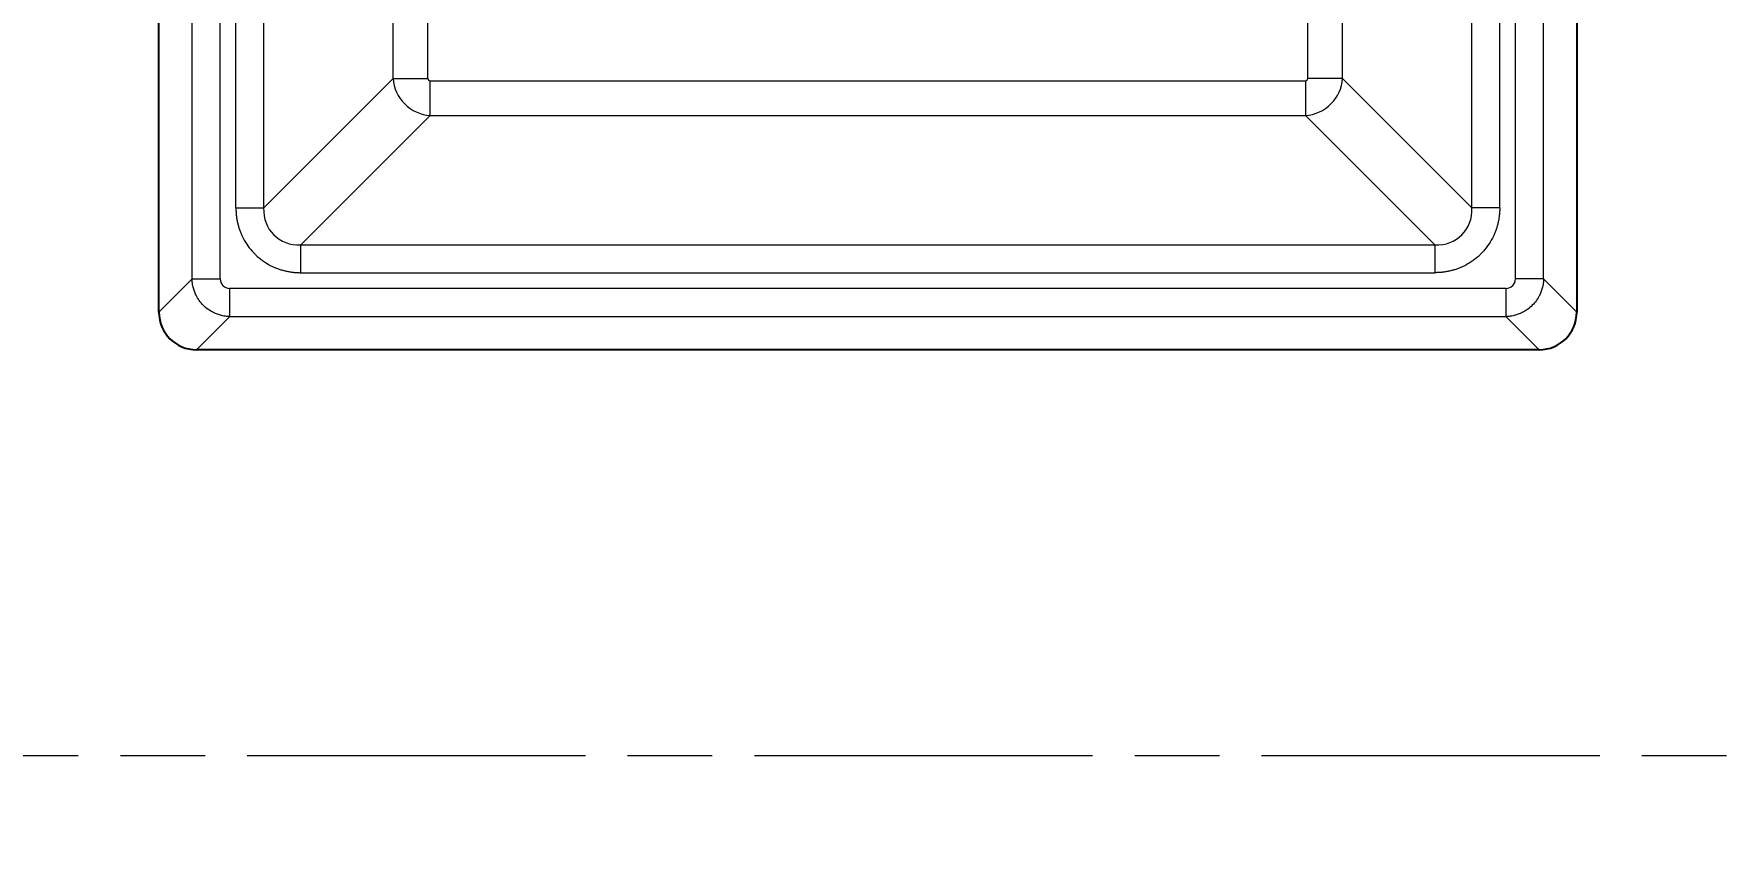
# Model space of a CAD drawing. Header units: millimetres. Extents: x 0 to 1486, y 0 to 1051.
# Drawn here: x 984.41 to 1019.66, y 287.73 to 304.63 of the extents above; entities that cross this region are included whole.
import ezdxf

# ---------------------------------------------------------------- set-up
doc = ezdxf.new("R2010")
doc.units = ezdxf.units.MM
doc.header["$LTSCALE"] = 1.25
doc.linetypes.add('CHAIN', pattern=[0.3543, 0.2362, -0.0295, 0.0591, -0.0295])
for name, color, linetype, lineweight, true_color in [('Bemaßungen(DIN)', 7, 'Continuous', 5, 0x262659), ('Mittellinie(DIN)', 7, 'CHAIN', 15, 0x262659), ('Sichtbare Kanten(DIN)', 7, 'Continuous', 25, 0x262659), ('Sichtbare tangentiale Kanten(DIN)', 7, 'Continuous', 15, 0x1a1a3e)]:
    doc.layers.add(name, color=color, linetype=linetype, lineweight=lineweight, true_color=true_color)
doc.styles.add('Aktuell-DINGroßer Text', font='arial.ttf')
doc.dimstyles.new('STANDARD-DIN', dxfattribs={"dimscale": 1.25, "dimtxt": 5.25, "dimasz": 2.5, "dimexe": 3.175, "dimexo": 0, "dimgap": 0.8, "dimtad": 1, "dimrnd": 1e-08, "dimtxsty": 'Aktuell-DINGroßer Text', "dimcen": 0.09, "dimdle": 10, "dimclrd": 256, "dimclre": 256, "dimclrt": 256, "dimazin": 2, "dimtfac": 0.666667, "dimtmove": 0, "dimatfit": 3, "dimfxl": 1, "dimtolj": 1, "dimlwd": 25, "dimlwe": 25, "dimarcsym": 0})

# ---------------------------------------------------------------- blocks, each defined once
blk = doc.blocks.new('*D37')
at = {"layer": 'Bemaßungen(DIN)', "color": 250, "linetype": 'Continuous', "lineweight": 25, "true_color": 0x3f3f3f, "transparency": 16777216}
for p, q in [((1105.173, 296.347), (1131.662, 297.272)), ((1081.138, 283.508), (1131.662, 281.744))]:
    blk.add_line(p, q, dxfattribs=at)
for start, end in [(2.81942, 3.63885), (358, 2), (356.36115, 357.18058)]:
    blk.add_arc((909.321, 289.508), 218.508, start, end, dxfattribs=at)
at = {"layer": 'Bemaßungen(DIN)', "color": 250, "linetype": 'Continuous', "true_color": 0x3f3f3f, "transparency": 16777216}
for points in [[(1128.085, 300.278), (1127.044, 300.234), (1127.696, 297.134)], [(1127.044, 278.782), (1128.085, 278.738), (1127.696, 281.882)]]:
    blk.add_solid(points, dxfattribs=at)
at = {"layer": 'Defpoints', "color": 0, "linetype": 'Continuous', "transparency": 16777216}
for p in [(1105.173, 296.347), (909.321, 289.508), (1127.814, 286.966), (1081.138, 283.508)]:
    blk.add_point(p, dxfattribs=at)
at = {"layer": 'Bemaßungen(DIN)', "color": 179, "linetype": 'Continuous', "lineweight": 25, "true_color": 0x262659, "transparency": 16777216, "insert": (1120.267, 285.488), "char_height": 6.5625, "attachment_point": 1, "rotation": 90, "style": 'Aktuell-DINGroßer Text'}
blk.add_mtext('\\A1;4°', dxfattribs=at)

msp = doc.modelspace()

# ---------------------------------------------------------------- linework, layer by layer
at = {"layer": 'Mittellinie(DIN)', "ltscale": 23.990969}
msp.add_line((192.013, 289.508), (1084.263, 289.508), dxfattribs=at)
at = {"layer": 'Sichtbare Kanten(DIN)'}
for p, q in [((987.038, 298.796), (987.038, 411.92)), ((1016.738, 411.92), (1016.738, 298.796)), ((1015.95, 298.008), (987.826, 298.008))]:
    msp.add_line(p, q, dxfattribs=at)
for centre, major_axis in [((987.851, 298.82), (-0.583, -0.583)), ((1015.926, 298.82), (0.583, -0.583))]:
    msp.add_ellipse(centre, major_axis=major_axis, ratio=0.970288, start_param=5.512866, end_param=7.053504, dxfattribs=at)
at = {"layer": 'Sichtbare tangentiale Kanten(DIN)'}
for p, q in [((987.732, 299.49), (987.732, 411.227)), ((988.323, 299.49), (988.323, 411.227)), ((1015.454, 299.49), (1015.454, 411.227)), ((1016.045, 299.49), (1016.045, 411.227)), ((988.651, 300.979), (988.651, 337.061)), ((989.233, 300.979), (989.233, 337.061)), ((1014.544, 300.979), (1014.544, 337.061)), ((1015.126, 300.979), (1015.126, 337.061)), ((991.945, 303.691), (991.945, 336.478)), ((1011.832, 303.691), (1011.832, 336.478)), ((992.672, 303.691), (992.672, 336.03)), ((1011.104, 303.691), (1011.104, 336.03)), ((989.233, 300.979), (991.945, 303.691)), ((991.945, 303.691), (992.672, 303.691)), ((992.721, 303.642), (1011.056, 303.642)), ((992.721, 302.915), (992.721, 303.642)), ((1011.056, 303.642), (1011.056, 302.915)), ((1011.832, 303.691), (1011.104, 303.691)), ((1014.544, 300.979), (1011.832, 303.691)), ((990.009, 300.203), (992.721, 302.915)), ((992.721, 302.915), (1011.056, 302.915)), ((1013.767, 300.203), (1011.056, 302.915)), ((988.651, 300.979), (989.233, 300.979)), ((1015.126, 300.979), (1014.544, 300.979)), ((990.009, 299.621), (990.009, 300.203)), ((990.009, 300.203), (1013.767, 300.203)), ((1013.767, 300.203), (1013.767, 299.621)), ((987.038, 298.796), (987.732, 299.49)), ((987.732, 299.49), (988.323, 299.49)), ((988.52, 299.293), (1015.257, 299.293)), ((988.52, 298.702), (988.52, 299.293)), ((990.009, 299.621), (1013.767, 299.621)), ((1015.257, 299.293), (1015.257, 298.702)), ((1016.045, 299.49), (1015.454, 299.49)), ((1016.738, 298.796), (1016.045, 299.49)), ((987.826, 298.008), (988.52, 298.702)), ((988.52, 298.702), (1015.257, 298.702)), ((1015.95, 298.008), (1015.257, 298.702))]:
    msp.add_line(p, q, dxfattribs=at)
for centre, major_axis, ratio, start_param, end_param in [((992.724, 303.694), (0.566, -0.566), 0.950188, 3.956104, 5.468674), ((992.724, 303.694), (0.0375, 0.0375), 0.943242, 2.385308, 3.897877), ((1011.053, 303.694), (-0.566, -0.566), 0.950188, 0.814511, 2.327081), ((1011.053, 303.694), (-0.0375, 0.0375), 0.943242, 2.385308, 3.897877), ((990.093, 301.063), (0.65, 0.65), 0.870843, 2.385491, 3.897694), ((1013.683, 301.063), (-0.65, 0.65), 0.870843, 2.385491, 3.897694), ((988.526, 299.496), (-0.146, -0.146), 0.970883, 5.512439, 7.053932), ((1015.251, 299.496), (-0.146, 0.146), 0.970883, 2.370846, 3.912339)]:
    msp.add_ellipse(centre, major_axis=major_axis, ratio=ratio, start_param=start_param, end_param=end_param, dxfattribs=at)
for points, knots in [([(988.651, 300.979), (988.651, 300.953), (988.651, 300.927), (988.653, 300.901), (988.654, 300.882), (988.655, 300.863), (988.657, 300.843), (988.658, 300.837), (988.658, 300.831), (988.659, 300.824), (988.662, 300.799), (988.665, 300.773), (988.669, 300.748), (988.672, 300.735), (988.674, 300.722), (988.676, 300.71), (988.679, 300.697), (988.681, 300.685), (988.684, 300.672), (988.69, 300.647), (988.696, 300.622), (988.703, 300.598), (988.71, 300.573), (988.717, 300.549), (988.726, 300.525), (988.734, 300.501), (988.743, 300.477), (988.752, 300.453), (988.762, 300.43), (988.772, 300.406), (988.783, 300.384), (988.838, 300.269), (988.908, 300.163), (988.992, 300.069), (989.009, 300.05), (989.026, 300.031), (989.044, 300.014), (989.062, 299.996), (989.08, 299.979), (989.099, 299.962), (989.193, 299.878), (989.299, 299.808), (989.414, 299.753), (989.437, 299.742), (989.46, 299.732), (989.483, 299.722), (989.507, 299.713), (989.531, 299.704), (989.555, 299.696), (989.579, 299.687), (989.603, 299.68), (989.628, 299.673), (989.652, 299.666), (989.677, 299.66), (989.702, 299.654), (989.715, 299.651), (989.727, 299.649), (989.74, 299.646), (989.752, 299.644), (989.765, 299.641), (989.778, 299.639), (989.803, 299.635), (989.829, 299.632), (989.854, 299.629), (989.861, 299.628), (989.867, 299.628), (989.873, 299.627), (989.893, 299.625), (989.912, 299.624), (989.931, 299.623), (989.957, 299.621), (989.983, 299.621), (990.009, 299.621)], [-5.513202, -5.513202, -5.513202, -5.513202, -5.436809, -5.436809, -5.436809, -5.379514, -5.379514, -5.379514, -5.360415, -5.360415, -5.360415, -5.284022, -5.284022, -5.284022, -5.245825, -5.245825, -5.245825, -5.207629, -5.207629, -5.207629, -5.131235, -5.131235, -5.131235, -5.054842, -5.054842, -5.054842, -4.978448, -4.978448, -4.978448, -4.902055, -4.902055, -4.902055, -4.520088, -4.520088, -4.520088, -4.443694, -4.443694, -4.443694, -4.367301, -4.367301, -4.367301, -3.985334, -3.985334, -3.985334, -3.90894, -3.90894, -3.90894, -3.832547, -3.832547, -3.832547, -3.756153, -3.756153, -3.756153, -3.67976, -3.67976, -3.67976, -3.641563, -3.641563, -3.641563, -3.603367, -3.603367, -3.603367, -3.526973, -3.526973, -3.526973, -3.507875, -3.507875, -3.507875, -3.45058, -3.45058, -3.45058, -3.374186, -3.374186, -3.374186, -3.374186]), ([(1015.126, 300.979), (1015.126, 300.953), (1015.125, 300.927), (1015.124, 300.901), (1015.123, 300.882), (1015.121, 300.863), (1015.119, 300.843), (1015.119, 300.837), (1015.118, 300.831), (1015.117, 300.824), (1015.115, 300.799), (1015.111, 300.773), (1015.107, 300.748), (1015.105, 300.735), (1015.103, 300.722), (1015.1, 300.71), (1015.098, 300.697), (1015.095, 300.685), (1015.092, 300.672), (1015.087, 300.647), (1015.081, 300.622), (1015.074, 300.598), (1015.067, 300.573), (1015.059, 300.549), (1015.051, 300.525), (1015.042, 300.501), (1015.034, 300.477), (1015.024, 300.453), (1015.014, 300.43), (1015.004, 300.406), (1014.993, 300.384), (1014.939, 300.269), (1014.868, 300.163), (1014.785, 300.069), (1014.768, 300.05), (1014.751, 300.031), (1014.733, 300.014), (1014.715, 299.996), (1014.697, 299.979), (1014.678, 299.962), (1014.584, 299.878), (1014.477, 299.808), (1014.363, 299.753), (1014.34, 299.742), (1014.317, 299.732), (1014.293, 299.722), (1014.27, 299.713), (1014.246, 299.704), (1014.222, 299.696), (1014.198, 299.687), (1014.173, 299.68), (1014.149, 299.673), (1014.124, 299.666), (1014.099, 299.66), (1014.074, 299.654), (1014.062, 299.651), (1014.049, 299.649), (1014.037, 299.646), (1014.024, 299.644), (1014.011, 299.641), (1013.999, 299.639), (1013.973, 299.635), (1013.948, 299.632), (1013.922, 299.629), (1013.916, 299.628), (1013.909, 299.628), (1013.903, 299.627), (1013.884, 299.625), (1013.864, 299.624), (1013.845, 299.623), (1013.819, 299.621), (1013.793, 299.621), (1013.767, 299.621)], [-5.513202, -5.513202, -5.513202, -5.513202, -5.436809, -5.436809, -5.436809, -5.379514, -5.379514, -5.379514, -5.360415, -5.360415, -5.360415, -5.284022, -5.284022, -5.284022, -5.245825, -5.245825, -5.245825, -5.207629, -5.207629, -5.207629, -5.131235, -5.131235, -5.131235, -5.054842, -5.054842, -5.054842, -4.978448, -4.978448, -4.978448, -4.902055, -4.902055, -4.902055, -4.520088, -4.520088, -4.520088, -4.443694, -4.443694, -4.443694, -4.367301, -4.367301, -4.367301, -3.985334, -3.985334, -3.985334, -3.90894, -3.90894, -3.90894, -3.832547, -3.832547, -3.832547, -3.756153, -3.756153, -3.756153, -3.67976, -3.67976, -3.67976, -3.641563, -3.641563, -3.641563, -3.603367, -3.603367, -3.603367, -3.526973, -3.526973, -3.526973, -3.507875, -3.507875, -3.507875, -3.45058, -3.45058, -3.45058, -3.374186, -3.374186, -3.374186, -3.374186]), ([(988.52, 298.702), (988.491, 298.702), (988.462, 298.705), (988.433, 298.709), (988.411, 298.711), (988.389, 298.715), (988.368, 298.72), (988.361, 298.721), (988.354, 298.723), (988.347, 298.725), (988.318, 298.732), (988.29, 298.74), (988.263, 298.75), (988.249, 298.756), (988.235, 298.761), (988.222, 298.767), (988.208, 298.772), (988.195, 298.779), (988.182, 298.785), (988.103, 298.824), (988.031, 298.876), (987.968, 298.938), (987.906, 299.001), (987.854, 299.073), (987.815, 299.152), (987.809, 299.165), (987.803, 299.178), (987.797, 299.192), (987.791, 299.205), (987.786, 299.219), (987.781, 299.233), (987.771, 299.26), (987.762, 299.288), (987.755, 299.316), (987.753, 299.324), (987.752, 299.331), (987.75, 299.338), (987.745, 299.359), (987.742, 299.381), (987.739, 299.403), (987.735, 299.431), (987.733, 299.461), (987.732, 299.49)], [-3.12982, -3.12982, -3.12982, -3.12982, -3.041776, -3.041776, -3.041776, -2.975742, -2.975742, -2.975742, -2.953731, -2.953731, -2.953731, -2.865686, -2.865686, -2.865686, -2.821663, -2.821663, -2.821663, -2.777642, -2.777642, -2.777642, -2.513508, -2.513508, -2.513508, -2.249374, -2.249374, -2.249374, -2.205353, -2.205353, -2.205353, -2.161329, -2.161329, -2.161329, -2.073285, -2.073285, -2.073285, -2.051273, -2.051273, -2.051273, -1.98524, -1.98524, -1.98524, -1.897195, -1.897195, -1.897195, -1.897195]), ([(1016.045, 299.49), (1016.044, 299.461), (1016.042, 299.431), (1016.038, 299.403), (1016.035, 299.381), (1016.031, 299.359), (1016.026, 299.338), (1016.025, 299.331), (1016.023, 299.324), (1016.021, 299.316), (1016.014, 299.288), (1016.006, 299.26), (1015.996, 299.233), (1015.991, 299.219), (1015.985, 299.205), (1015.98, 299.192), (1015.974, 299.178), (1015.968, 299.165), (1015.961, 299.152), (1015.922, 299.073), (1015.87, 299.001), (1015.808, 298.938), (1015.746, 298.876), (1015.673, 298.824), (1015.594, 298.785), (1015.581, 298.779), (1015.568, 298.772), (1015.555, 298.767), (1015.541, 298.761), (1015.528, 298.756), (1015.514, 298.75), (1015.486, 298.74), (1015.458, 298.732), (1015.43, 298.725), (1015.423, 298.723), (1015.416, 298.721), (1015.409, 298.72), (1015.387, 298.715), (1015.366, 298.711), (1015.344, 298.709), (1015.315, 298.705), (1015.286, 298.702), (1015.257, 298.702)], [-3.12982, -3.12982, -3.12982, -3.12982, -3.041776, -3.041776, -3.041776, -2.975742, -2.975742, -2.975742, -2.953731, -2.953731, -2.953731, -2.865686, -2.865686, -2.865686, -2.821663, -2.821663, -2.821663, -2.777642, -2.777642, -2.777642, -2.513508, -2.513508, -2.513508, -2.249374, -2.249374, -2.249374, -2.205353, -2.205353, -2.205353, -2.161329, -2.161329, -2.161329, -2.073285, -2.073285, -2.073285, -2.051273, -2.051273, -2.051273, -1.98524, -1.98524, -1.98524, -1.897195, -1.897195, -1.897195, -1.897195])]:
    msp.add_open_spline(points, degree=3, knots=knots, dxfattribs=at)

# ---------------------------------------------------------------- dimensions: what is measured, and where the dimension line sits
at = {"layer": 'Bemaßungen(DIN)', "color": 250, "linetype": 'Continuous', "lineweight": 25, "true_color": 0x3f3f3f}
dim = msp.add_angular_dim_3p(base=(1127.814, 286.966), center=(909.321, 289.508), p1=(1081.138, 283.508), p2=(1105.173, 296.347), dimstyle='STANDARD-DIN', override={"dimgap": 0.8, "dimadec": 2, "dimtol": 0, "dimlim": 0, "dimtp": 0, "dimtm": 0, "dimtdec": 0}, dxfattribs=at)
dim.commit()
dim.dimension.update_dxf_attribs({"geometry": '*D37', "text_midpoint": (1127.829, 289.508), "dimtype": 165})

doc.saveas('drawing.dxf')
